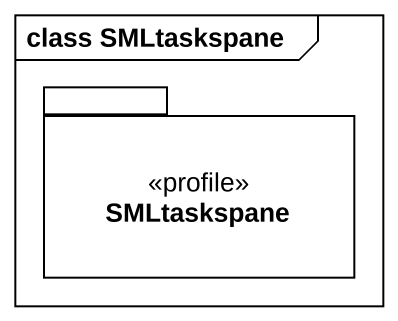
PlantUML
@startuml
mainframe class SMLtaskspane
package SMLtaskspane <<profile>> {
}
@enduml
